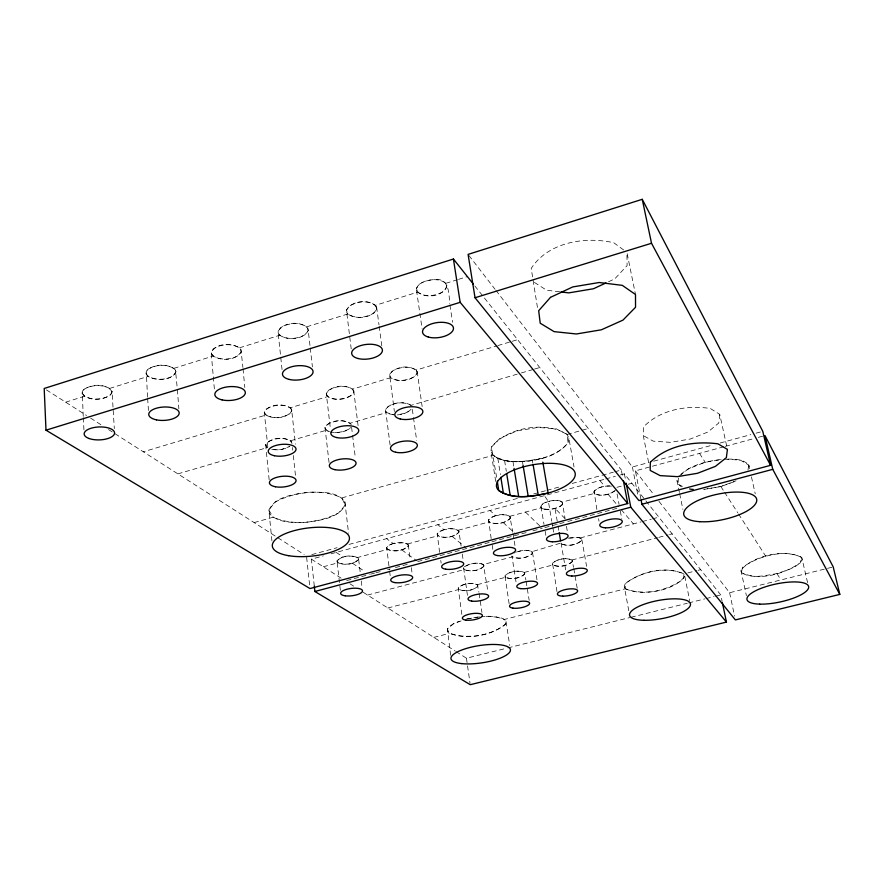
<?xml version="1.0" encoding="UTF-8"?>
<svg xmlns="http://www.w3.org/2000/svg" width="884" height="884" viewBox="0 0 884 884"><rect width="100%" height="100%" fill="white"/><g stroke="black" fill="none" stroke-linecap="round" stroke-linejoin="round"><path stroke-width="0.66" stroke-dasharray="4.42 3.31" d="M648.602 462.387L643.287 435.624L643.353 427.138C660.149 409.469 686.956 405.049 710.272 408.452L719.742 414.375L727.433 449.415M439.624 552.345L437.182 533.781C442.199 528.522 453.116 526.499 458.918 531.207L461.094 546.003M446.895 285.201C444.564 296.902 423.082 299.764 416.519 290.284L416.519 288.217C419.37 281.742 427.469 280.129 433.845 279.631C449.072 277.521 448.818 292.25 449.735 303.742M450.641 655.287L447.426 628.944L449.569 626.314L453.603 623.673L459.249 621.22M678.382 478.045L678.017 484.101L681.387 486.841M458.918 531.207L458.851 532.279C453.779 537.472 443.017 539.461 437.16 534.842M461.835 614.424L458.188 587.86C462.962 583.318 471.271 582.346 477.327 584.667L478.918 592.192M467.437 595.341L463.614 567.804C468.619 563.097 477.117 561.904 483.393 564.5L488.012 591.915M495.703 481.415L490.963 451.448L491.405 447.116C507.107 427.292 545.925 420.662 567.174 434.453L568.931 438.431L574.025 466.94M477.901 585.44L477.813 586.335C472.962 590.678 463.636 592.545 458.133 588.744M491.173 538.544L488.576 519.847C493.67 514.543 503.239 513.173 509.825 516.3L512.797 532.157M483.99 565.34L483.879 566.29C478.984 570.998 470.398 572.059 464.166 569.572L463.548 568.744M719.742 414.375L718.758 423.016L707.918 432.011L690.271 439.028L670.381 442.354L653.243 441.138L643.287 435.624M510.411 517.284L510.256 518.389C505.129 523.615 495.681 524.974 489.084 521.914L488.454 520.952M509.118 603.706L504.996 575.639C509.858 571.152 518.201 569.926 524.278 572.423L525.892 580.014M83.229 416.397L82.278 391.269C89.196 383.733 106.168 382.661 112.069 391.678L114.312 428.607M628.789 610.745L624.259 586.401L625.231 583.683C640.745 571.407 665.586 565.594 683.973 573.893L684.791 576.313C673.343 591.683 642.535 595.871 625.353 588.766L504.444 619.452L495.67 616.667L481.614 616.524L489.084 616.247L500.908 617.761L504.444 619.452L506.046 621.596L505.648 624.06C492.344 635.706 462.31 641.707 447.293 631.386M747.974 470.034L748.803 465.094C743.444 458.962 734.383 459.072 726.869 459.083M524.798 573.23L524.632 574.136C519.748 578.567 511.493 579.782 505.405 577.34L504.863 576.545M516.4 552.047C521.317 550.533 527.218 549.108 531.991 551.682L532.334 553.517C527.339 558.18 518.709 559.506 512.455 556.832L511.902 555.981L516.366 584.037M112.069 391.678L111.727 393.435C104.699 400.839 88.057 401.877 81.991 393.037L83.571 389.568C91.251 384.606 101.583 384.418 109.727 388.396L112.069 391.678L110.389 395.115C102.743 399.977 92.566 400.154 84.455 396.297L81.991 393.037M568.931 438.431L568.025 442.796C556.401 457.713 535.527 461.028 517.626 461.802C508.344 461.304 495.449 461.304 490.963 451.448M556.964 591.573L552.544 563.23C557.495 558.81 565.882 557.307 571.981 559.992L573.561 567.34M147.529 397.115L146.269 371.203C153.263 363.711 167.85 363.026 175.43 369.965L177.264 388.253M572.423 560.81L572.191 561.749C567.219 566.125 558.92 567.605 552.809 564.986L552.334 564.169M596.877 509.493L594.059 491.261C598.026 486.786 604.678 485.968 610.358 485.913M568.335 538.179L578.523 537.45L581.385 538.654L581.561 540.544C576.479 545.141 567.804 546.754 561.528 543.892L561.053 543.008L531.991 551.682C526.411 549.052 519.814 550.677 514.377 552.964M175.982 371.744C171.176 381.557 154.048 381.579 146.457 374.805L145.849 373.026L147.694 369.446C155.385 364.506 165.816 364.031 173.894 368.341L175.982 371.744L174.037 375.291C166.369 380.131 156.103 380.584 148.048 376.418L145.849 373.026M801.755 557.506L802.02 560.036C796.705 568.445 785.611 570.335 776.914 573.606C765.356 575.351 752.185 579.252 741.455 572.677L742.438 567.395C757.831 556.445 784.141 548.412 801.755 557.506L800.208 562.887C784.053 573.948 759.853 581.318 741.455 572.677L740.903 570.224C752.649 555.649 785.279 548.389 801.755 557.506L807.667 582.987M214.359 388.916L211.177 352.561C215.994 342.661 233.619 341.975 240.956 349.5L242.901 367.435M241.354 351.357C236.337 361.092 219.099 361.744 211.641 354.407L211.177 352.561L213.298 348.849C221.011 343.953 231.542 343.169 239.553 347.81L241.354 351.357L239.144 355.025C231.464 359.821 221.088 360.584 213.11 356.075L211.177 352.561M282.051 369.545L278.018 331.611C283.057 321.809 300.869 320.417 308.008 328.572L310.107 346.661M679.409 492.432L677 480.697L677.973 478.122M267.808 447.006L264.305 412.099C269.311 403.734 284.648 402.64 291.576 409.159L295.444 444.155M308.262 330.483C303.035 340.13 285.609 341.478 278.349 333.533L278.018 331.611L280.438 327.776C288.162 322.936 298.825 321.798 306.737 326.804L308.262 330.483L305.753 334.285C298.063 339.025 287.565 340.119 279.675 335.268L278.018 331.611M269.156 479.813L265.675 444.906C270.659 437.16 284.991 436.11 291.797 442.033M290.394 407.734L291.842 410.74C286.692 418.972 271.664 420.044 264.625 413.668L264.305 412.099L266.449 408.905C273.587 404.784 282.99 403.734 290.394 407.734L327.588 396.596C335.522 400.883 348.683 400.375 353.843 392.209L353.711 390.573C346.948 383.534 331.434 385.236 326.273 393.502L330.417 428.839M271.918 540.898L268.869 510.09C275.863 495.449 295.632 494.233 309.853 492.2C321.61 492.289 336.627 491.261 344.804 501.372L348.583 533.262M329.058 462.553L324.992 427.447C330.13 419.778 344.605 418.198 351.268 424.574M340.373 590.291L337.003 560.931C341.865 555.517 352.539 554.235 358.528 558.356L360.296 573.009M177.883 473.879L267.156 447.636L265.675 444.906L267.73 441.967C274.604 438.144 283.499 437.105 290.659 440.729L326.262 430.276L329.588 431.668M291.842 410.74L289.62 413.9C282.526 417.955 273.244 418.972 265.863 415.082L143.318 451.79M352.65 389.093L353.843 392.209L351.379 395.468C344.23 399.214 332.55 401.944 326.461 395.126L326.273 393.502L328.671 390.198C335.809 386.12 345.312 384.783 352.65 389.093L390.64 377.7C398.64 382.407 411.8 381.347 417.193 373.269L417.182 371.578C410.64 364.009 394.872 366.341 389.579 374.496L394.374 411.447M328.141 431.359L325.19 428.939L324.992 427.447L327.29 424.408C334.163 420.629 343.147 419.325 350.241 423.226L386.584 412.541L393.877 414.928M344.804 501.372L345.224 505.206C337.544 519.007 318.892 520.444 304.792 522.411C292.98 522.466 278.493 523.295 269.742 513.902L268.869 510.09L274.957 502.112C295.19 491.681 320.671 488.09 341.799 497.913L493.173 455.293C504.841 462.951 519.162 462.531 532.411 460.531C545.561 457.879 559.307 453.591 568.025 442.796L567.174 434.453L556.158 428.784L537.77 427.447L517.129 430.906L500.101 438.155L491.405 447.116L497.029 479.692M411.115 409.336L406.96 412.751L397.225 414.961L403.988 413.834L411.104 409.889M358.528 558.356L358.628 559.362C353.699 564.71 343.191 565.981 337.136 561.926L337.003 560.931C341.953 555.506 351.092 555.119 357.7 557.472L387.512 549.406C394.087 551.903 403.402 551.373 408.32 545.936L408.298 544.898C402.386 540.489 391.612 542.135 386.673 547.472L389.457 569.937M680.779 474.41C691.874 464.575 707.266 461.061 721.664 459.393M349.047 429.072L343.821 431.447L337.124 432.563L330.704 432.143C337.478 433.149 345.445 432.519 350.639 427.602M615.761 489.869C610.314 494.852 600.877 497.062 594.214 493.46L593.761 492.432M679.453 476.034L688.371 468.818L705.233 462.277L721.83 459.503M464.387 566.799C469.846 563.362 477.305 562.003 483.393 564.5L512.455 556.832C518.831 559.395 527.173 558.113 532.334 553.517L531.991 551.682M614.689 491.084C608.833 494.731 600.601 496.841 594.214 493.46L561.926 502.2M608.512 281.764L614.767 278.858L627.087 265.62L626.933 253.697M733.996 481.78L720.847 486.52L703.797 489.438L720.847 486.52L736.029 480.786M393.192 543.516L388.739 545.306L386.673 547.472L387.512 549.406C394.098 552.124 403.237 551.097 408.32 545.936L407.546 543.98L404.076 542.754L393.192 543.516L386.606 538.665M323.312 566.788L337.997 562.81C344.605 565.108 353.644 564.721 358.628 559.362L357.7 557.472M444 529.726L439.425 531.56L437.182 533.781L437.867 535.781C444.564 538.489 453.647 537.516 458.851 532.279L458.243 530.267L454.884 528.986L449.669 528.787L444 529.726L437.845 524.698M495.692 515.703L490.985 517.571L488.576 519.847L489.084 521.914C495.813 524.853 504.941 523.549 510.256 518.389L509.825 516.3L506.587 514.974L501.405 514.742L495.692 515.703L489.979 510.499M461.128 620.933L453.603 623.673L447.426 628.944L449.149 633.474C467.603 639.099 490.465 636.381 505.648 624.06L504.444 619.452M65.659 402.176L84.455 396.297M109.727 388.396L148.048 376.418M173.894 368.341L213.11 356.075M239.553 347.81L279.675 335.268M306.737 326.804L347.81 313.975C356.34 319.555 371.413 318.594 376.728 309.135L376.628 307.135C369.766 298.339 351.666 300.472 346.451 310.173L351.213 348.893M375.512 305.312L376.728 309.135L373.921 313.058C366.341 317.566 355.346 319.467 347.81 313.975L346.451 310.173L349.18 306.196C356.904 301.411 367.711 299.908 375.512 305.312L417.557 292.162C425.215 297.786 436 295.952 443.702 291.322L446.829 287.267L445.923 283.3C438.276 277.477 427.292 279.388 419.557 284.107L416.519 288.217L417.557 292.162M445.923 283.3L457.282 279.742M458.542 279.355L467.382 276.593M416.242 370.031L417.193 373.269L414.452 376.639C407.447 380.418 397.656 382.429 390.64 377.7L389.579 374.496L392.242 371.092C399.38 367.07 409.005 365.423 416.242 370.031L496.532 345.987M497.847 345.589L511.007 341.644M512.322 341.257L517.593 339.677M390.098 445.05L385.546 409.612C390.772 401.955 403.347 401.049 411.06 405.347L520.068 373.313M521.372 372.938L533.196 369.457M534.511 369.07L539.759 367.534M254.139 522.588L273.145 517.239C294.018 526.212 318.627 522.941 338.572 512.985L345.224 505.206L341.799 497.913M567.174 434.453L588.302 428.508M311.82 554.599L337.058 547.693M349.014 544.433L517.715 498.333M533.66 493.968L545.616 490.708M546.942 490.344L558.898 487.073M572.18 483.449L613.363 472.189M614.689 471.824L621.33 470.012L622.612 476.719M495.902 290.372L632.414 466.984L648.381 462.619M653.707 461.172L712.239 445.171M720.217 442.994L750.814 434.63M756.14 433.171L762.793 431.359M314.295 586.103L311.378 559.163L323.367 555.892M331.003 553.815L605.021 479.139M605.75 478.94L615.352 476.332M620.402 474.951L624.402 473.868L720.758 594.932L722.117 601.396M640.867 498.896L635.408 470.863L651.276 466.542M652.425 466.222L723.985 446.718M725.311 446.365L753.19 438.762M758.361 437.359L763.654 435.911M407.546 543.98L437.867 535.781M458.243 530.267L489.084 521.914M509.825 516.3L541.196 507.814M616.933 487.316L621.916 485.968M628.148 484.277L631.883 483.272M346.749 580.556L369.324 574.523M370.628 574.18L374.551 573.13M375.866 572.777L381.092 571.373M387.634 569.627L390.253 568.931M395.479 567.539L409.878 563.694M417.723 561.594L490.609 542.113M491.935 541.759L526.267 532.588M532.93 530.809L542.268 528.312M544.82 527.626L566.534 521.825M567.804 521.483L616.877 508.377M580.258 537.936L641.044 521.891M642.325 521.549L651.232 519.195M652.514 518.864L658.878 517.184M367.567 595.054L464.166 569.572C470.509 571.948 478.819 570.942 483.879 566.29L483.393 564.5M387.822 608.004L458.741 589.506C464.907 591.672 472.863 590.755 477.813 586.335L477.327 584.667C471.161 582.446 463.117 583.374 458.188 587.86L458.741 589.506M477.327 584.667L505.405 577.34C511.604 579.683 519.593 578.501 524.632 574.136L524.278 572.423C518.079 570.036 510.013 571.219 504.996 575.639L505.405 577.34M524.278 572.423L552.809 564.986C559.042 567.495 567.075 566.058 572.191 561.749L571.981 559.992C565.76 557.417 557.638 558.865 552.544 563.23L552.809 564.986M571.981 559.992L657.464 537.704M658.801 537.35L668.149 534.919M669.486 534.566L672.16 533.87M433.801 637.375L449.149 633.474M687.818 572.909L696.802 570.633M698.084 570.313L700.647 569.661M456.022 651.574L466.443 658.226L506.598 648.237M507.935 647.895L629.74 617.584M631.077 617.253L687.299 603.253M688.636 602.921L704.703 598.921M706.04 598.59L714.062 596.589M715.41 596.258L720.758 594.932M658.967 501.327L729.609 592.722L833.225 566.942M466.144 619.109L477.692 617.021M493.173 455.293C507.239 465.448 526.411 461.039 542.201 458.354L542.886 462.365M569.683 537.947L578.523 537.45L581.385 538.654L581.561 540.544C576.324 545.074 567.937 546.644 561.528 543.892M467.426 618.888L473.879 617.817M475.161 617.607L480.321 616.745M689.465 488.874L693.376 489.084M611.441 486.134C605.374 485.636 598.49 486.775 594.059 491.261L594.214 493.46M271.764 449.426L281.642 449.448L289.919 446.398C284.758 449.271 278.648 450.398 272.791 449.558M724.383 459.083L740.372 460.144L748.803 465.094L749.676 469.017M393.402 414.684L388.363 413.679L385.623 411.159M559.66 291.797L546.655 290.25L533.98 282.129M689.255 489.04L694.062 489.659M682.437 486.41L678.017 484.101L677 480.697M625.353 588.766C643.817 596.733 667.652 590.379 683.542 579.064L683.973 573.893C665.177 565.915 641.154 571.594 625.231 583.683L625.353 588.766L624.259 586.401M46.454 389.91L86.521 415.502M90.621 418.132L102.235 425.547M108.544 429.58L304.184 554.566M311.378 559.163L341.931 578.677M349.854 583.738L354.274 586.567M363.136 592.225L455.183 651.033M411.06 405.347C404.242 400.927 394.861 402.916 388.076 406.485L385.546 409.612L386.584 412.541M336.24 552.389L343.235 557.075M352.373 563.185L364.805 571.495M623.629 249.962L613.761 242.746C584.932 236.205 548.412 242.039 531.207 268.393L537.594 308.372M401.778 549.848L416.662 560.81M452.022 536.279L465.857 547.572M503.129 522.488L515.958 534.179M525.461 512.068L541.273 527.361M565.086 518.698L555.008 508.333L557.804 524.566M386.717 548.5L387.512 549.406M608.015 494.178L618.645 506.631M621.264 509.692L633.408 523.903M599.86 480.553L604.711 486.266M474.83 285.952L621.33 470.012M468.929 255.487L495.051 289.278M635.408 470.863L653.917 494.797M545.063 496.62L548.4 501.548L551.76 521.228M346.616 312.163L347.81 313.975M389.645 376.186L390.64 377.7M699.52 453.393L705.233 462.277M720.847 486.52L723.797 491.106M724.537 492.244L737.797 512.853M738.538 513.991L765.798 556.345M776.914 573.606L780.992 579.937M268.869 510.09L273.145 517.239M265.675 444.906L267.156 447.636M337.003 560.931L337.997 562.81M264.305 412.099L265.863 415.082M290.659 440.729L292.04 443.481M324.992 427.447L326.262 430.276M326.273 393.502L327.588 396.596M463.614 567.804L464.166 569.572M751.433 476.852L755.245 493.847M740.903 570.224L746.394 595.661M729.609 592.722L734.549 616.026M679.674 493.736L682.879 509.394M627.187 253.686L635.497 294.516M684.791 576.313L689.686 600.601M632.414 466.984L638.138 496.532M624.402 473.868L625.673 480.531M617.087 493.946L619.076 504.433M620.303 510.985L621.795 518.853M598.556 518.676L599.032 521.306M581.827 539.538L586.589 566.379M748.803 465.094L749.411 468.608M562.423 503.184A10.851 4.033 -9.7 0 1 546.787 509.283A10.851 4.033 -9.7 0 1 545.947 502.355A10.851 4.033 -9.7 0 1 562.423 503.184L565.02 518.123M566.445 526.278L567.627 533.074M573.793 568.644L577.197 588.203M558.036 525.914L558.964 531.328M561.053 543.008L565.672 569.86M551.981 522.543L552.655 526.477M552.876 527.792L553.771 533.041M541.03 506.753L544.003 524.433M545.152 531.229L545.837 535.317M532.411 460.531L532.864 463.194M522.466 461.658L523.129 465.658M532.511 552.544L537.118 580.578M512.985 461.669L513.858 467.028M526.113 581.363L529.184 600.369M504.587 460.564L506.322 471.305M513.018 533.505L515.184 547.03M497.825 458.398L500.41 474.586M506.046 621.596L509.748 645.442M492.222 545.306L492.852 549.362M449.934 305.057L452.575 322.273M479.117 593.551L481.946 612.457M462.277 554.08L463.26 560.799M416.519 290.284L422.088 328.738M466.443 658.226L470.056 683.365M417.182 371.578L422.375 408.154M440.762 560.423L441.138 563.119M412.353 409.458L413.292 416.231M413.48 417.591L416.684 440.608M376.628 307.135L378.982 324.804M379.17 326.163L381.888 346.539M408.298 544.898L410.264 559.627M411.336 567.65L412.054 573.009M389.634 571.274L390.319 576.633M353.711 390.573L358.241 426.939M351.6 427.27L352.418 434M352.583 435.348L355.401 458.243M361.258 580.998L361.899 586.324M310.262 348.009L312.417 366.882M306.649 557.406L309.842 587.197M292.471 447.492L292.759 450.166M293.333 455.514L295.61 476.896M243.023 368.772L244.824 387.523M177.375 389.634L178.877 408.894M147.628 398.452L148.468 410.496M83.295 417.767L83.958 430.143M544.246 509.151A11.227 4.177 -9.7 0 0 562.556 504.245A11.227 4.177 -9.7 0 0 548.367 501.405A11.227 4.177 -9.7 0 0 544.246 509.151"/><path stroke-width="1.33" d="M606.015 282.924L593.507 288.737L568.766 292.88L560.953 291.952M473.338 284.073L453.415 259.034L44.2 388.463L45.99 430.188L309.986 588.556L627.739 503.548L623.386 480.741M642.248 199.309L468.089 254.393L475.039 297.742L638.922 500.554L770.594 465.327L762.793 431.359L642.248 199.309L651.519 243.266L770.594 465.327M45.99 430.188L460.166 302.339L627.739 503.548M475.039 297.742L651.519 243.266M314.881 591.495L630.778 507.206L726.46 622.093L470.244 684.691L314.881 591.495L314.295 586.103M641.906 504.245L772.738 469.338L839.8 594.402L735.377 619.916L641.906 504.245L641.121 500.233M497.25 481.051L498.753 490.532C513.273 499.99 532.19 496.488 548.135 493.062A39.891 15.459 -9.6 0 0 573.186 469.603A39.891 15.459 -9.6 0 0 522.842 467.028A39.891 15.459 -9.6 0 0 498.753 490.532C513.151 500.123 532.245 496.543 548.135 493.062L542.886 462.365M839.8 594.402L833.225 566.942L764.969 435.558L772.738 469.338M722.383 602.689L726.46 622.093M626.181 483.194L630.778 507.206M559.196 532.676L560.589 540.798M533.085 464.531L538.257 495.217M523.129 465.658L528.223 496.377M514.079 468.365L518.665 496.476M506.753 473.99L510.212 495.482M500.841 477.283L503.416 493.471M453.415 259.034L460.166 302.339M650.337 462.288L650.193 470.421L660.16 475.625L677.409 476.642L697.476 473.294L715.322 466.409L726.339 457.713L727.433 449.415L717.952 443.812C694.448 440.807 667.718 445.061 650.337 462.288M550.478 297.367L538.688 310.715L540.212 323.212L554.102 331.633L576.39 333.975L601.418 329.787L622.977 320.107L635.541 307.267L635.497 294.516L622.314 285.355L599.23 282.504L572.733 286.935L550.478 297.367M334.959 469.68A13.448 5.514 -6.4 0 0 356.02 463.713A13.448 5.514 -6.4 0 0 337.136 459.923A13.448 5.514 -6.4 0 0 334.959 469.68M357.954 358.495A15.459 7.337 -6.6 0 0 382.33 351.169A15.459 7.337 -6.6 0 0 360.86 345.534A15.459 7.337 -6.6 0 0 357.954 358.495M274.449 455.724A13.967 5.868 -5.3 0 0 296.018 449.503A13.967 5.868 -5.3 0 0 275.885 445.448A13.967 5.868 -5.3 0 0 274.449 455.724M336.671 437.547A14.045 6.022 -6.4 0 0 358.694 431.193A14.045 6.022 -6.4 0 0 338.992 426.906A14.045 6.022 -6.4 0 0 336.671 437.547M288.637 555.693A38.785 14.199 -6.2 0 0 349.302 539.594A38.785 14.199 -6.2 0 0 294.659 530.522A38.785 14.199 -6.2 0 0 288.637 555.693M428.342 337.058A15.592 7.536 -8.1 0 0 453.304 329.566A15.592 7.536 -8.1 0 0 432.375 323.61A15.592 7.536 -8.1 0 0 428.342 337.058M289.212 379.424A15.36 7.127 -5.3 0 0 313.035 372.274A15.36 7.127 -5.3 0 0 291.046 366.937A15.36 7.127 -5.3 0 0 289.212 379.424M222.061 399.877A15.282 6.917 -4 0 0 245.332 392.883A15.282 6.917 -4 0 0 222.867 387.833A15.282 6.917 -4 0 0 222.061 399.877M156.446 419.856A15.249 6.696 -3 0 0 179.198 413.027A15.249 6.696 -3 0 0 156.269 408.253A15.249 6.696 -3 0 0 156.446 419.856M89.074 438.508A15.227 6.475 -2.1 0 0 114.213 434.398A15.227 6.475 -2.1 0 0 94.798 427.381A15.227 6.475 -2.1 0 0 89.074 438.508M400.253 418.983A14.144 6.177 -7.5 0 0 422.751 412.485A14.144 6.177 -7.5 0 0 403.48 407.955A14.144 6.177 -7.5 0 0 400.253 418.983M395.756 452.254A13.536 5.647 -7.5 0 0 417.248 446.155A13.536 5.647 -7.5 0 0 398.772 442.155A13.536 5.647 -7.5 0 0 395.756 452.254M275.399 486.752A13.382 5.37 -5.5 0 0 296.041 480.907A13.382 5.37 -5.5 0 0 276.769 477.327A13.382 5.37 -5.5 0 0 275.399 486.752M759.721 604.126A31.504 9.216 -11.9 0 0 808.529 588.081A31.504 9.216 -11.9 0 0 765.146 586.888A31.504 9.216 -11.9 0 0 759.721 604.126M699.752 521.682A37.272 13.017 -11.9 0 0 756.693 501.118A37.272 13.017 -11.9 0 0 704.228 497.946A37.272 13.017 -11.9 0 0 699.752 521.682M562.777 596.136A10.265 3.271 -9.7 0 0 577.65 590.81A10.265 3.271 -9.7 0 0 562.147 590.49A10.265 3.271 -9.7 0 0 562.777 596.136M461.393 663.575A30.034 8.729 -8.6 0 0 509.946 651.762A30.034 8.729 -8.6 0 0 470.852 647.232A30.034 8.729 -8.6 0 0 461.393 663.575M512.941 608.137A10.177 3.227 -9.1 0 0 529.45 603.949A10.177 3.227 -9.1 0 0 516.344 602.115A10.177 3.227 -9.1 0 0 512.941 608.137M643.961 620.281A30.973 9.249 -10.6 0 0 690.492 604.645A30.973 9.249 -10.6 0 0 645.618 603.728A30.973 9.249 -10.6 0 0 643.961 620.281M465.99 620.126A10.111 3.171 -8.5 0 0 482.244 616.004A10.111 3.171 -8.5 0 0 468.896 614.258A10.111 3.171 -8.5 0 0 465.99 620.126M471.68 601.109A10.453 3.392 -8.6 0 0 488.509 596.799A10.453 3.392 -8.6 0 0 474.752 594.866A10.453 3.392 -8.6 0 0 471.68 601.109M520.267 588.567A10.531 3.448 -9.2 0 0 537.373 584.191A10.531 3.448 -9.2 0 0 523.88 582.136A10.531 3.448 -9.2 0 0 520.267 588.567M571.871 576.014A10.619 3.503 -9.9 0 0 587.308 570.401A10.619 3.503 -9.9 0 0 571.318 569.959A10.619 3.503 -9.9 0 0 571.871 576.014M605.474 527.803A11.437 4.055 -10.5 0 0 622.281 521.483A11.437 4.055 -10.5 0 0 605.286 520.709A11.437 4.055 -10.5 0 0 605.474 527.803M552.312 541.77A10.94 3.845 -9.7 0 0 568.103 535.792A10.94 3.845 -9.7 0 0 551.528 535.14A10.94 3.845 -9.7 0 0 552.312 541.77M497.283 555.55A11.227 3.912 -9 0 0 515.449 550.787A11.227 3.912 -9 0 0 500.885 548.323A11.227 3.912 -9 0 0 497.283 555.55M445.724 569.197A11.138 3.845 -8.3 0 0 463.581 564.511A11.138 3.845 -8.3 0 0 448.718 562.18A11.138 3.845 -8.3 0 0 445.724 569.197M395.037 582.611A11.072 3.768 -7.6 0 0 412.596 578.014A11.072 3.768 -7.6 0 0 397.457 575.804A11.072 3.768 -7.6 0 0 395.037 582.611M345.213 595.805A11.017 3.691 -7 0 0 362.473 591.274A11.017 3.691 -7 0 0 347.069 589.197A11.017 3.691 -7 0 0 345.213 595.805"/></g></svg>
